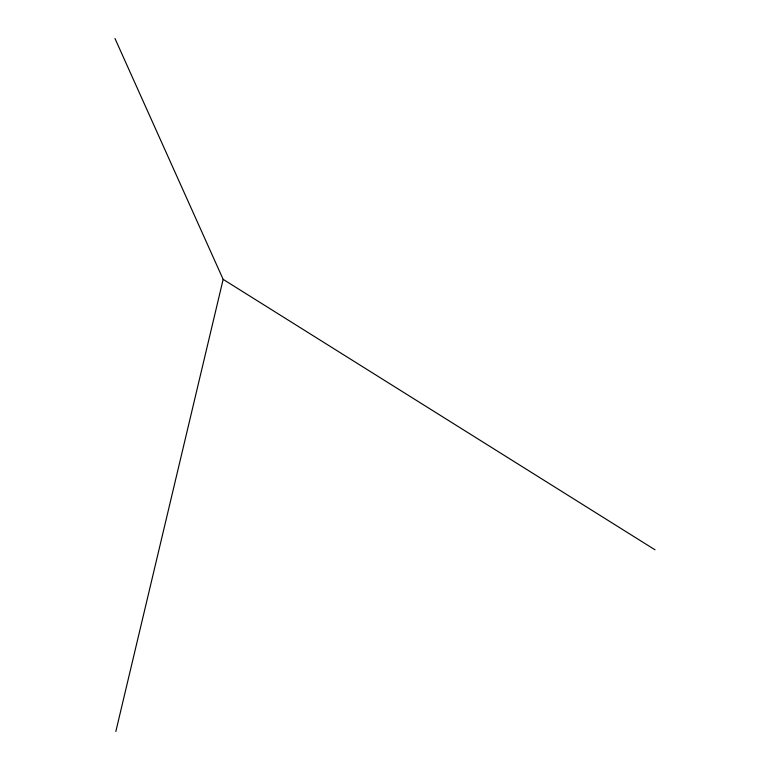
<?xml version="1.0" encoding="UTF-8"?>
<svg xmlns="http://www.w3.org/2000/svg" width="770" height="770" viewBox="0 0 770 770"><rect width="100%" height="100%" fill="white"/><g stroke="black" fill="none" stroke-linecap="round" stroke-linejoin="round"><path stroke-width="1.16" d="M115.827 731.5L223.156 279.366L114.98 38.5M223.156 279.366L655.02 549.809"/></g></svg>
